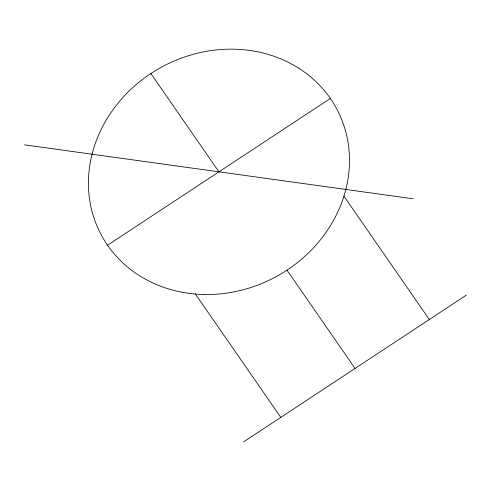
<?xml version="1.0" encoding="UTF-8"?>
<svg xmlns="http://www.w3.org/2000/svg" width="491" height="491" viewBox="0 0 491 491"><rect width="100%" height="100%" fill="white"/><g stroke="black" fill="none" stroke-linecap="round" stroke-linejoin="round"><path stroke-width="0.74" d="M107.554 245.23L330.345 98.446M243.659 441.845L466.45 295.06M24.55 144.845L413.348 198.824M343.939 196.179L429.318 319.524M150.897 73.527L218.949 171.838M287.002 270.142L355.054 368.453M195.412 294.041L280.797 417.381M203.587 294.483A133.54 119.405 -28.1 0 0 338.894 113.182A133.54 119.405 -28.1 0 0 114.372 107.848A133.54 119.405 -28.1 0 0 203.587 294.483"/></g></svg>
